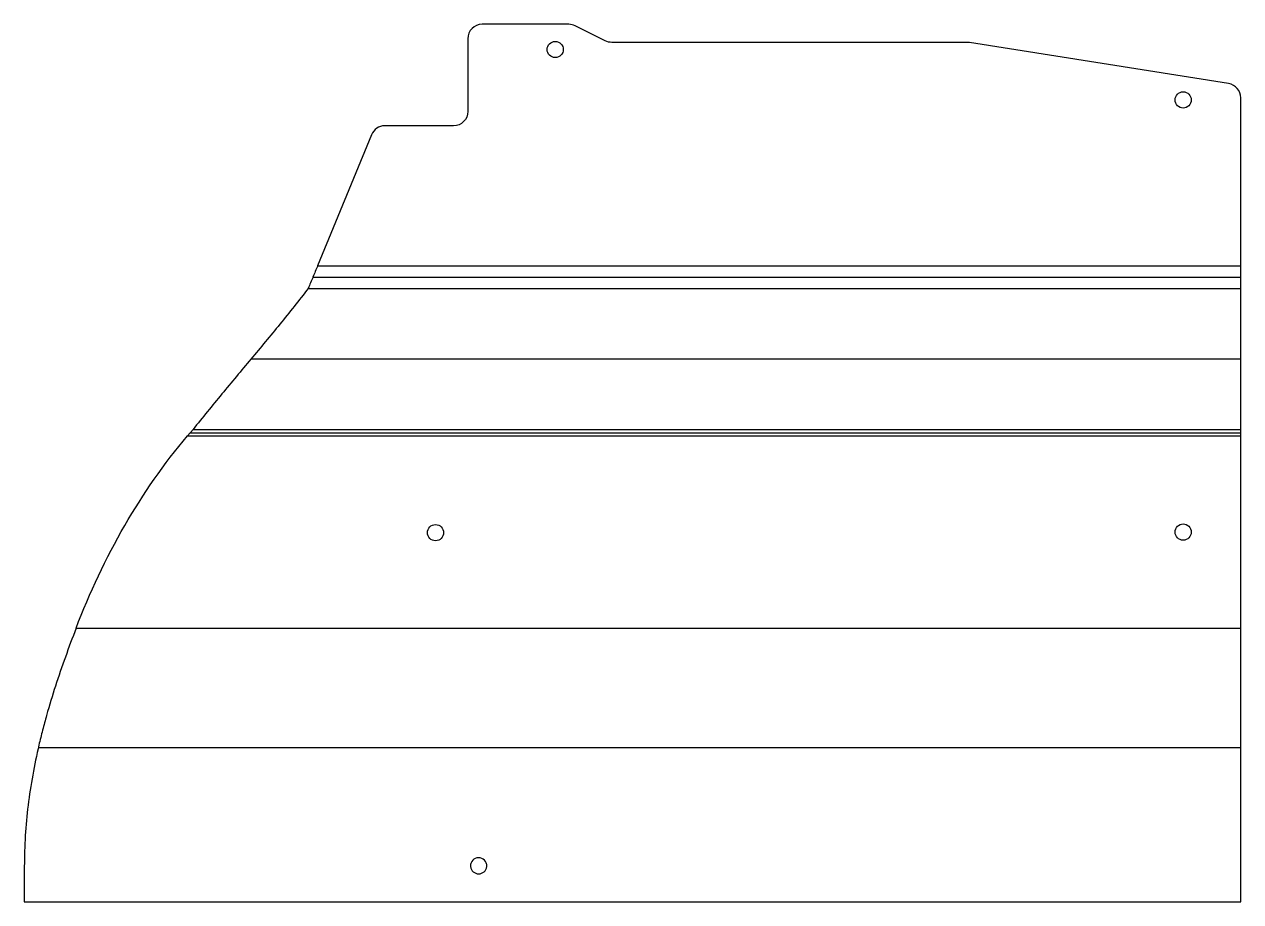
# Model space of a CAD drawing. Header units: inches. Extents: x 0 to 21.1, y 0 to 15.3.
import ezdxf

# ---------------------------------------------------------------- set-up
doc = ezdxf.new("R2010")
doc.units = ezdxf.units.IN

msp = doc.modelspace()

# ---------------------------------------------------------------- linework, layer by layer
at = {"layer": 'BEND'}
for p, q in [((5.018, 10.862), (21.15, 10.862)), ((3.943, 9.438), (21.15, 9.438)), ((2.885, 8.155), (21.15, 8.155)), ((0.244, 2.682, 0), (21.15, 2.682, 0))]:
    msp.add_line(p, q, dxfattribs=at)
at = {"layer": 'BEND_EXTENT'}
for p, q in [((5.1, 11.058), (21.15, 11.058)), ((4.936, 10.665), (21.15, 10.665)), ((2.836, 8.099), (21.15, 8.099)), ((2.934, 8.212), (21.15, 8.212)), ((0.9, 4.754), (21.15, 4.754))]:
    msp.add_line(p, q, dxfattribs=at)
at = {"layer": 'INTERIOR_PROFILES'}
msp.add_lwpolyline([(19.26, 0.61, 0.901678)], format="xyb", close=True, dxfattribs=at)
for centre in [(9.231, 14.818), (20.15, 13.941), (7.15, 6.416), (20.15, 6.427)]:
    msp.add_circle(centre, 0.141, dxfattribs=at)
msp.add_arc((7.9, 0.625), 0.141, 185.9194, 354.0806, dxfattribs=at)
msp.add_open_spline([(8.04, 0.61), (8.042, 0.633), (8.039, 0.655), (8.031, 0.676), (8.017, 0.71), (7.991, 0.737), (7.957, 0.752), (7.919, 0.768), (7.877, 0.768), (7.84, 0.75), (7.808, 0.735), (7.784, 0.71), (7.77, 0.678), (7.761, 0.656), (7.758, 0.633), (7.76, 0.61)], degree=3, knots=[0.501805, 0.501805, 0.501805, 0.501805, 0.66735, 0.66735, 0.66735, 0.93366, 0.93366, 0.93366, 1.228178, 1.228178, 1.228178, 1.47899, 1.47899, 1.47899, 1.650661, 1.650661, 1.650661, 1.650661], dxfattribs=at)
at = {"layer": 'OUTER_PROFILES'}
for p, q in [((9.466, 15.256), (7.962, 15.256)), ((10.102, 14.967), (9.578, 15.229)), ((7.712, 15.006), (7.712, 13.741)), ((16.395, 14.941), (10.214, 14.941)), ((20.939, 14.224), (16.434, 14.938)), ((21.15, 11.058), (21.15, 13.977)), ((6.036, 13.336), (5.1, 11.058)), ((7.462, 13.491), (6.268, 13.491)), ((21.15, 10.665), (21.15, 11.058)), ((21.15, 8.212), (21.15, 10.665)), ((2.934, 8.212), (2.836, 8.099)), ((21.15, 8.099), (21.15, 8.212)), ((21.15, 4.754), (21.15, 8.099)), ((21.15, 0.61), (21.15, 4.754)), ((0, 0.61), (0, 0)), ((21.15, 0), (21.15, 0.61)), ((0, 0), (21.15, 0))]:
    msp.add_line(p, q, dxfattribs=at)
for centre, start, end in [((7.962, 15.006), 90, 180), ((9.466, 15.006), 63.4349, 90), ((16.395, 14.691), 81, 90), ((20.9, 13.977), 0, 81), ((6.268, 13.241), 90, 157.6513)]:
    msp.add_arc(centre, 0.25, start, end, dxfattribs=at)
at = {"layer": 'OUTER_PROFILES', "extrusion": (0, 0, -1)}
for centre, start, end in [((-10.214, 15.191), 270, 296.5651), ((-7.462, 13.741), 180, 270)]:
    msp.add_arc(centre, 0.25, start, end, dxfattribs=at)
at = {"layer": 'OUTER_PROFILES'}
for points, knots in [([(5.1, 11.058), (5.086, 11.026), (5.073, 10.993), (5.059, 10.96), (5.045, 10.927), (5.032, 10.894), (5.018, 10.862), (5.005, 10.829), (4.991, 10.796), (4.977, 10.763), (4.964, 10.731), (4.95, 10.698), (4.936, 10.665)], [0, 0, 0, 0, 0.00286405, 0.00286405, 0.00286405, 0.0057281, 0.0057281, 0.0057281, 0.00859215, 0.00859215, 0.00859215, 0.0114562, 0.0114562, 0.0114562, 0.0114562]), ([(4.936, 10.665), (4.777, 10.454), (4.611, 10.247), (4.444, 10.042), (4.277, 9.838), (4.109, 9.637), (3.94, 9.435), (3.772, 9.233), (3.603, 9.031), (3.435, 8.828), (3.267, 8.624), (3.099, 8.419), (2.934, 8.212)], [0, 0, 0, 0, 2.03123, 2.03123, 2.03123, 4.05212, 4.05212, 4.05212, 6.07315, 6.07315, 6.07315, 8.106218, 8.106218, 8.106218, 8.106218]), ([(0.9, 4.754), (1.135, 5.371), (1.417, 5.972), (2.065, 7.091), (2.428, 7.615), (2.836, 8.099)], [-9.84778, -9.84778, -9.84778, -9.84778, -4.8245, -4.8245, 0, 0, 0, 0]), ([(0.9, 4.754), (0.772, 4.422), (0.651, 4.088), (0.541, 3.75), (0.487, 3.581), (0.435, 3.411), (0.387, 3.24), (0.363, 3.155), (0.339, 3.068), (0.317, 2.982), (0.295, 2.895), (0.273, 2.809), (0.253, 2.721), (0.173, 2.377), (0.109, 2.028), (0.066, 1.677), (0.044, 1.501), (0.028, 1.325), (0.017, 1.148), (0.006, 0.969), (0, 0.79), (0, 0.61)], [0, 0, 0, 0, 2.738905, 2.738905, 2.738905, 4.106894, 4.106894, 4.106894, 4.795022, 4.795022, 4.795022, 5.485212, 5.485212, 5.485212, 8.210603, 8.210603, 8.210603, 9.574947, 9.574947, 9.574947, 10.954518, 10.954518, 10.954518, 10.954518])]:
    msp.add_open_spline(points, degree=3, knots=knots, dxfattribs=at)

doc.saveas('drawing.dxf')
